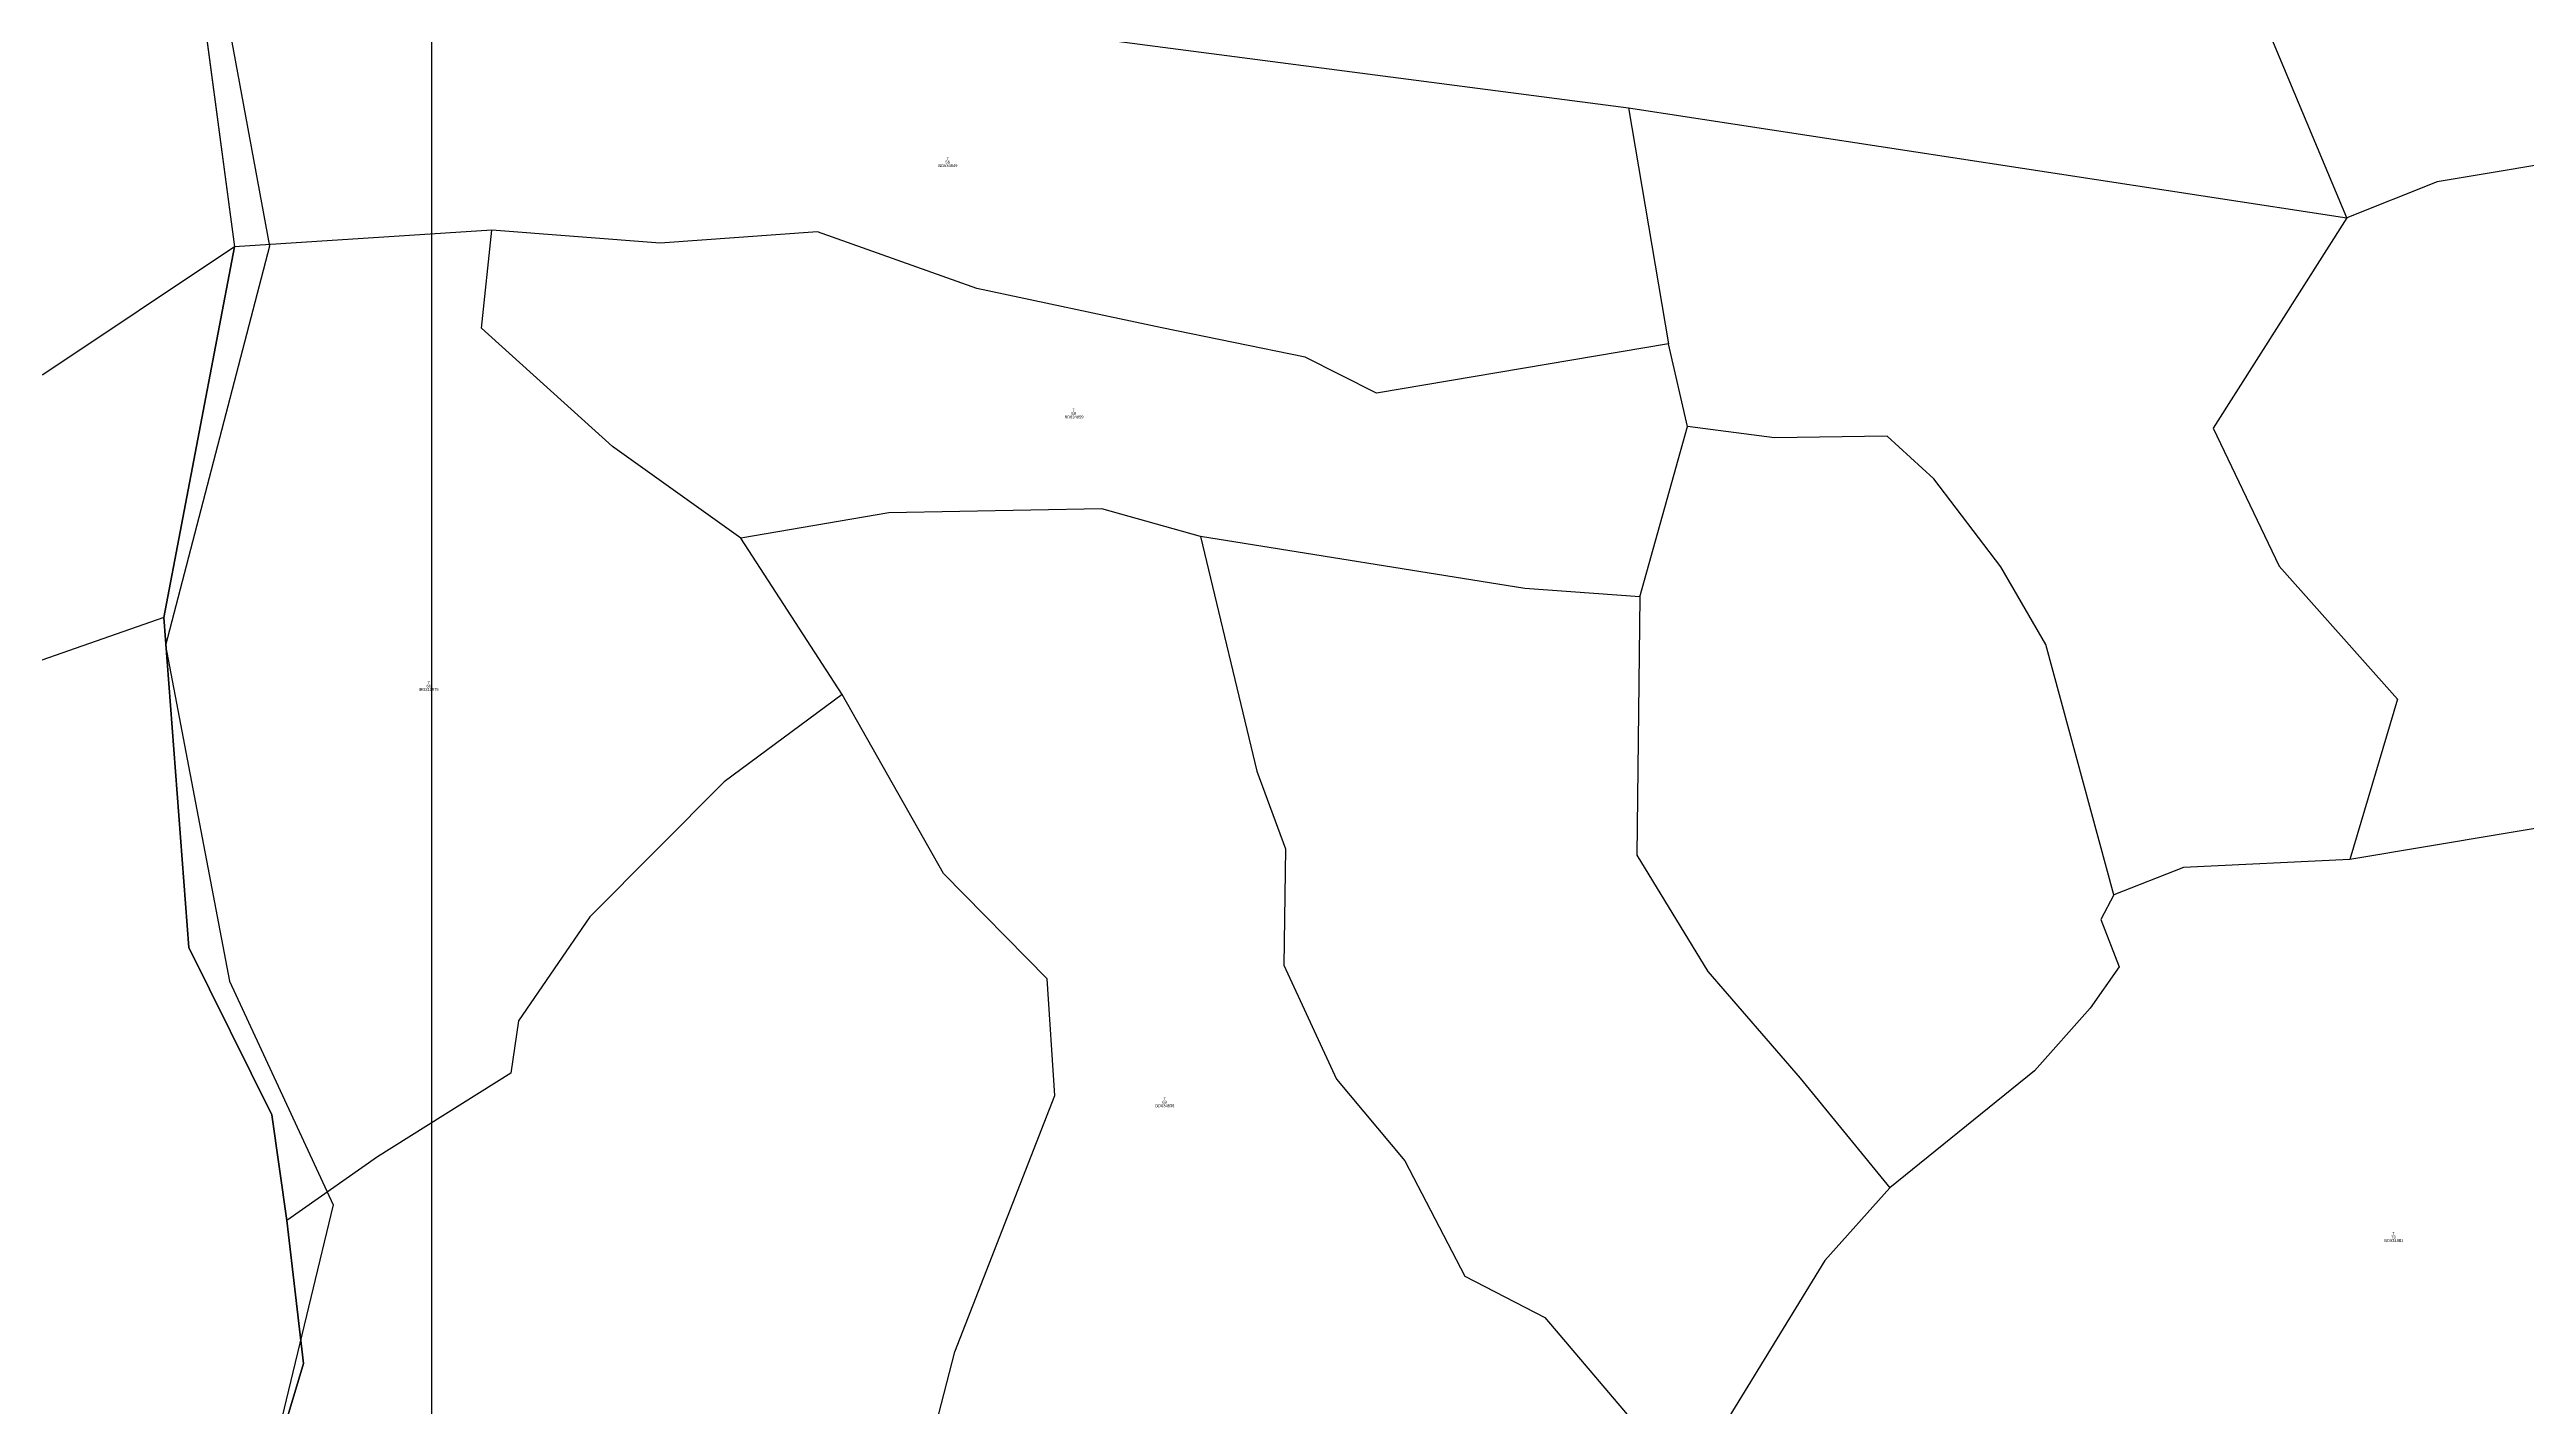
# Model space of a CAD drawing. Extents: x 547915 to 556085, y 1814738 to 1822008.
# Drawn here: x 549934.2 to 550360.5, y 1819215.4 to 1819448.9 of the extents above; entities that cross this region are included whole.
import ezdxf

# ---------------------------------------------------------------- set-up
doc = ezdxf.new("R2010")
doc.units = 0
for name, color, linetype in [('Level 10', 7, 'Continuous'), ('Level 20', 7, 'Continuous'), ('Level 34', 7, 'Continuous'), ('Level 54', 7, 'Continuous')]:
    doc.layers.add(name, color=color, linetype=linetype)

msp = doc.modelspace()

# ---------------------------------------------------------------- linework, layer by layer
at = {"layer": 'Level 10'}
for p, q in [((549959.1, 1819467.08), (549966.07, 1819414.96)), ((550329.56, 1819419.96), (550311.47, 1819463.2)), ((550061.98, 1819457.73), (550205.96, 1819438.9)), ((550205.96, 1819438.9), (550212.81, 1819398.28)), ((550205.96, 1819438.9), (550329.56, 1819419.96)), ((549953.89, 1819351.18), (549966.07, 1819414.96)), ((550010.34, 1819417.83), (549966.07, 1819414.96)), ((550216.1, 1819384.02), (550212.81, 1819398.28)), ((550207.89, 1819354.71), (550216.1, 1819384.02)), ((550070.64, 1819337.92), (550053.21, 1819364.84)), ((550413.54, 1819323.44), (550330.09, 1819309.51))]:
    msp.add_line(p, q, dxfattribs=at)
for points in [[(549944.89, 1819470.89), (549959.1, 1819467.08), (549966.07, 1819414.96)], [(550411.72, 1819405.49), (550381.9, 1819426.26), (550372.25, 1819430.66), (550345.1, 1819426.13), (550329.56, 1819419.96)], [(550329.56, 1819419.96), (550306.53, 1819383.74), (550317.91, 1819360.01), (550338.26, 1819337.11), (550330.09, 1819309.51)], [(549966.07, 1819414.96), (549933.06, 1819392.91), (549890.03, 1819385.92), (549857.58, 1819376)], [(549966.07, 1819414.96), (549953.89, 1819351.18), (549958.21, 1819294.37), (549972.46, 1819265.56), (549975.08, 1819247.39)], [(550053.21, 1819364.84), (550031.08, 1819380.59), (550008.58, 1819400.97), (550010.34, 1819417.83)], [(550212.81, 1819398.28), (550162.57, 1819389.78), (550150.3, 1819395.96), (550125.66, 1819401.03), (550093.78, 1819407.79), (550066.39, 1819417.53), (550039.31, 1819415.58), (550010.34, 1819417.83)], [(550289.48, 1819303.43), (550277.75, 1819346.54), (550270, 1819359.89), (550258.48, 1819375.04), (550250.48, 1819382.38), (550231.05, 1819382.11), (550216.1, 1819384.02)], [(550132.31, 1819365.11), (550115.31, 1819369.89), (550078.64, 1819369.18), (550053.21, 1819364.84)], [(550132.31, 1819365.11), (550141.97, 1819324.73), (550146.94, 1819311.37), (550146.62, 1819291.3), (550155.7, 1819271.69), (550167.43, 1819257.61), (550177.79, 1819237.76), (550191.56, 1819230.69), (550216.02, 1819201.79)], [(550207.89, 1819354.71), (550188.11, 1819356.15), (550132.31, 1819365.11)], [(549953.89, 1819351.18), (549917.61, 1819338.47), (549899.22, 1819330.73), (549874.77, 1819331.85)], [(549962.71, 1819172), (549977.93, 1819222.77), (549975.08, 1819247.39), (549972.46, 1819265.56), (549958.21, 1819294.37), (549953.89, 1819351.18)], [(550207.89, 1819354.71), (550207.35, 1819310.28), (550219.62, 1819290.2), (550235.46, 1819271.87), (550250.92, 1819253.01)], [(550070.64, 1819337.92), (550050.3, 1819322.85), (550027.23, 1819299.63), (550014.95, 1819281.76), (550013.6, 1819272.71), (549990.69, 1819258.34), (549975.08, 1819247.39)], [(550078.01, 1819178.3), (550089.99, 1819224.73), (550107.25, 1819268.87), (550105.9, 1819288.99), (550088.07, 1819307.11), (550070.64, 1819337.92)], [(550330.09, 1819309.51), (550301.46, 1819308.15), (550289.48, 1819303.43)], [(550289.48, 1819303.43), (550287.23, 1819299.17), (550290.35, 1819291.01), (550285.41, 1819283.93), (550275.79, 1819273.15), (550250.92, 1819253.01)], [(550250.92, 1819253.01), (550239.73, 1819240.47), (550216.02, 1819201.79)], [(549975.08, 1819247.39), (549977.93, 1819222.77), (549962.71, 1819172), (549968.3, 1819148.17), (549972.25, 1819109.07)]]:
    msp.add_lwpolyline(points, dxfattribs=at)
at = {"layer": 'Level 34'}
msp.add_lwpolyline([(550083.06, 1819891.92), (549951.19, 1819813), (549991.28, 1819761.59), (550053.11, 1819699.71), (550050.37, 1819670.84), (550072.36, 1819652.97), (550101.21, 1819607.59), (550046.25, 1819589.71), (550032.51, 1819537.46), (549999.53, 1819540.21), (549952.81, 1819507.21), (549945.94, 1819471.46), (549962.43, 1819467.33), (549972.05, 1819415.08), (549954.18, 1819346.32), (549965.18, 1819288.57), (549983.04, 1819250.07), (549963.81, 1819170.31)], dxfattribs=at)
at = {"layer": 'Level 54'}
msp.add_line((550000, 1816000), (550000, 1821000), dxfattribs=at)

# ---------------------------------------------------------------- texts
at = {"layer": 'Level 20'}
for s, p in [('BD634849', (550087.19, 1819428.69)), ('56', (550088.39, 1819429.29)), ('7', (550088.56, 1819429.89)), ('BD634859', (550108.89, 1819385.42)), ('58', (550110.07, 1819386.02)), ('7', (550110.25, 1819386.62)), ('BG310975', (549997.89, 1819338.53)), ('66', (549999.1, 1819339.13)), ('7', (549999.27, 1819339.73)), ('BD634836', (550124.53, 1819266.87)), ('69', (550125.71, 1819267.47)), ('7', (550125.89, 1819268.07)), ('73', (550337.18, 1819244.27)), ('73', (550337.18, 1819244.27)), ('7', (550337.36, 1819244.87)), ('7', (550337.36, 1819244.87)), ('BD634881', (550336.02, 1819243.67)), ('BD634881', (550336.02, 1819243.67))]:
    msp.add_text(s, height=0.5, dxfattribs=at).set_placement(p)

doc.saveas('drawing.dxf')
